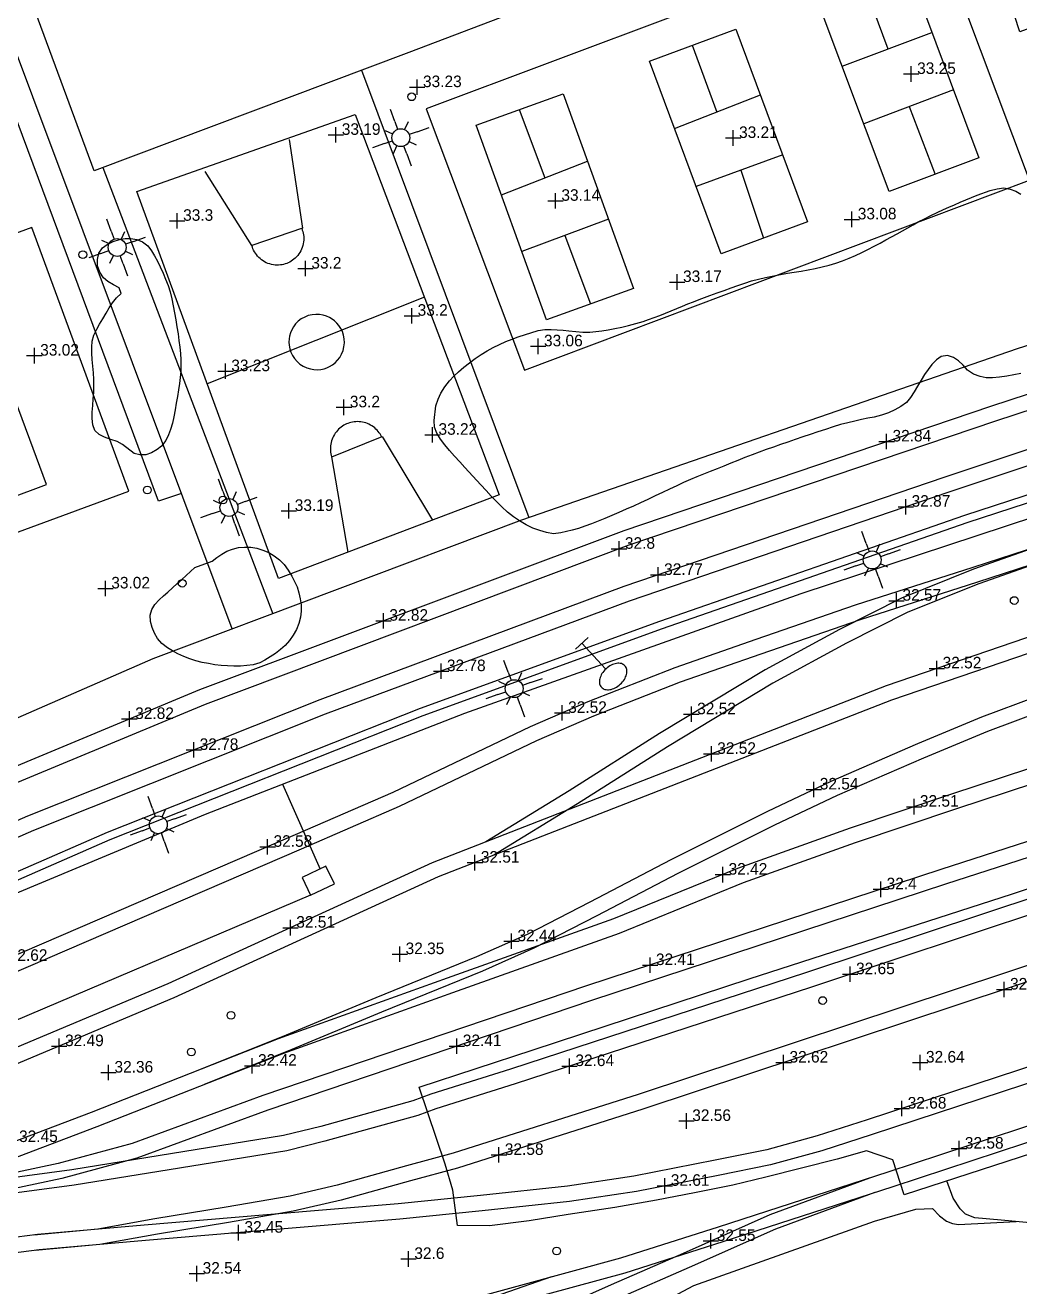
# Model space of a CAD drawing. Extents: x 471511 to 473316, y 4381952 to 4383346.
# Drawn here: x 472977.4 to 473041.9, y 4383160.6 to 4383242.4 of the extents above; entities that cross this region are included whole.
import ezdxf

# ---------------------------------------------------------------- set-up
doc = ezdxf.new("R2010")
doc.units = 0
doc.header["$LTSCALE"] = 4
doc.header["$MEASUREMENT"] = 0
doc.header["$PDMODE"] = 2
doc.header["$PDSIZE"] = 0.5
doc.layers.get('0').update_dxf_attribs({"linetype": 'CONTINUOUS'})
for name, color, linetype in [('222', 7, 'CONTINUOUS'), ('400', 7, 'CONTINUOUS'), ('410', 201, 'CONTINUOUS'), ('411', 12, 'CONTINUOUS'), ('438', 250, 'CONTINUOUS'), ('505', 60, 'CONTINUOUS'), ('7101', 7, 'CONTINUOUS'), ('7400', 2, 'CONTINUOUS'), ('7403', 1, 'CONTINUOUS'), ('7440', 7, 'CONTINUOUS')]:
    doc.layers.add(name, color=color, linetype=linetype)

# ---------------------------------------------------------------- blocks, each defined once
blk = doc.blocks.new('FAROLA')
at = {"color": 7}
for p, q in [((0.43, 1.04), (0.75, 1.8)), ((-0.43, 1.04), (-0.22, 0.54)), ((0.43, 1.04), (0.22, 0.54)), ((-1.04, 0.43), (-1.8, 0.75)), ((-1.04, 0.43), (-0.54, 0.22)), ((1.04, 0.43), (0.54, 0.22)), ((-1.04, -0.43), (-0.54, -0.22)), ((-0.43, -1.04), (-0.22, -0.54)), ((0.43, -1.04), (0.22, -0.54)), ((1.04, -0.43), (0.54, -0.22)), ((1.04, -0.43), (1.8, -0.75)), ((-0.43, -1.04), (-0.75, -1.8))]:
    blk.add_line(p, q, dxfattribs=at)
blk.add_circle((0, 0), 0.58, dxfattribs=at)
blk = doc.blocks.new('MOJON')
blk.add_circle((0, 0), 0.25)
blk = doc.blocks.new('STRAFIC')
at = {"color": 1}
blk.add_lwpolyline([(-0.03, 3.64, 0.07), (-0.44, 3.59, 0.08), (-0.76, 3.44, 0.11), (-0.99, 3.21, 0.14), (-1.06, 2.96, 0.14), (-0.99, 2.71, 0.11), (-0.76, 2.48, 0.08), (-0.44, 2.33, 0.07), (-0.03, 2.28, 0.07), (0.38, 2.33, 0.08), (0.7, 2.48, 0.11), (0.93, 2.71, 0.14), (1, 2.96, 0.14), (0.93, 3.21, 0.11), (0.7, 3.44, 0.08), (0.38, 3.59, 0.07)], format="xyb", close=True, dxfattribs=at)
for points in [[(0, 0), (0, 2.25)], [(-0.56, 0), (0.56, 0)]]:
    blk.add_lwpolyline(points, dxfattribs=at)
blk = doc.blocks.new('COTA')
at = {"color": 7}
blk.add_point((0, 0), dxfattribs=at)

msp = doc.modelspace()

# ---------------------------------------------------------------- linework, layer by layer
at = {"layer": '222'}
for points in [[(472815.189, 4383103.31, 32.518), (472820.44, 4383107.182, 32.453), (472833.226, 4383116.214, 32.563), (472844.002, 4383123.513, 32.672), (472856.458, 4383131.572, 32.61), (472870.294, 4383140.259, 32.641), (472885.583, 4383149.289, 32.727), (472903.059, 4383159.114, 32.704), (472919.701, 4383167.943, 32.75), (472942.902, 4383179.392, 32.837), (472966.181, 4383189.915, 32.782), (472988.746, 4383199.301, 32.829), (473016.248, 4383209.621, 32.797), (473040.034, 4383217.673, 32.86), (473065.823, 4383226.123, 32.891), (473090.283, 4383234.048, 32.97), (473100.153, 4383237.22, 32.97)], [(472815.832, 4383102.542, 32.517), (472821.025, 4383106.371, 32.453), (472833.795, 4383115.391, 32.562), (472844.554, 4383122.68, 32.672), (472856.995, 4383130.729, 32.61), (472870.814, 4383139.405, 32.641), (472886.082, 4383148.422, 32.727), (472903.539, 4383158.237, 32.704), (472920.157, 4383167.053, 32.751), (472943.329, 4383178.488, 32.837), (472966.579, 4383188.997, 32.782), (472989.113, 4383198.371, 32.829), (473016.584, 4383208.679, 32.797), (473040.35, 4383216.724, 32.86), (473066.132, 4383225.172, 32.891), (473090.59, 4383233.096, 32.97), (473102.449, 4383236.907, 32.97)], [(473103.439, 4383234.66, 32.954), (473088.982, 4383229.896, 32.829), (473081.053, 4383227.431, 32.938), (473067.068, 4383222.928, 32.829), (473051.401, 4383217.837, 32.891), (473036.984, 4383213.058, 32.891), (473016.232, 4383205.976, 32.75), (472996.513, 4383198.642, 32.79), (472977.567, 4383191.102, 32.758), (472955.586, 4383181.467, 32.68), (472933.17, 4383170.871, 32.68), (472916.952, 4383162.593, 32.657), (472899.552, 4383153.194, 32.476), (472879.884, 4383142.082, 32.57), (472865.208, 4383133.066, 32.57), (472854.998, 4383126.517, 32.539), (472844.4, 4383119.644, 32.492), (472834.597, 4383112.974, 32.555), (472823.295, 4383104.936, 32.445), (472817.458, 4383100.596, 32.418)], [(473103.752, 4383233.71, 32.954), (473089.287, 4383228.943, 32.829), (473081.355, 4383226.478, 32.938), (473067.375, 4383221.976, 32.829), (473051.713, 4383216.887, 32.891), (473037.303, 4383212.11, 32.891), (473016.568, 4383205.034, 32.751), (472996.872, 4383197.709, 32.79), (472977.952, 4383190.179, 32.758), (472956.001, 4383180.556, 32.68), (472933.611, 4383169.973, 32.68), (472917.417, 4383161.708, 32.656), (472900.036, 4383152.319, 32.476), (472880.392, 4383141.22, 32.57), (472865.74, 4383132.219, 32.57), (472855.54, 4383125.676, 32.539), (472844.954, 4383118.811, 32.492), (472835.168, 4383112.153, 32.555), (472823.883, 4383104.127, 32.445), (472818.101, 4383099.827, 32.418)], [(473102.801, 4383234.45, 32.949), (473098.574, 4383232.855, 32.902), (473094.579, 4383231.356, 32.886), (473090.773, 4383229.755, 32.886), (473085.257, 4383227.308, 32.839), (473079.068, 4383224.563, 32.902), (473072.507, 4383221.449, 32.855), (473066.258, 4383218.539, 32.855), (473060.124, 4383215.65, 32.839), (473055.166, 4383213.259, 32.745), (473051.768, 4383211.84, 32.761), (473047.771, 4383210.233, 32.667), (473038.894, 4383207.103, 32.635), (473034.239, 4383205.228, 32.573), (473030.212, 4383203.205, 32.573), (473025.388, 4383200.595, 32.526), (473018.535, 4383196.456, 32.51), (473012.698, 4383192.74, 32.526), (473007.278, 4383189.435, 32.508)], [(473103.154, 4383233.514, 32.949), (473098.926, 4383231.919, 32.902), (473094.949, 4383230.427, 32.886), (473091.169, 4383228.837, 32.886), (473085.662, 4383226.394, 32.839), (473079.485, 4383223.654, 32.901), (473072.932, 4383220.544, 32.855), (473066.682, 4383217.633, 32.855), (473060.555, 4383214.748, 32.839), (473055.576, 4383212.347, 32.745), (473052.147, 4383210.915, 32.761), (473048.124, 4383209.297, 32.667), (473039.247, 4383206.167, 32.635), (473034.651, 4383204.316, 32.573), (473030.675, 4383202.318, 32.573), (473025.884, 4383199.726, 32.526), (473019.062, 4383195.606, 32.51), (473013.227, 4383191.891, 32.526), (473007.799, 4383188.581, 32.508)], [(473089.131, 4383223.618, 32.891), (473076.748, 4383219.523, 32.858), (473064.029, 4383215.385, 32.749), (473057.951, 4383213.42, 32.733), (473051.016, 4383211.079, 32.608), (473045.769, 4383209.472, 32.608), (473038.86, 4383207.223, 32.561), (473031.229, 4383204.766, 32.608), (473024.792, 4383202.546, 32.436), (473019.536, 4383200.719, 32.561), (473013.891, 4383198.517, 32.498), (473010.165, 4383196.888, 32.545), (473001.252, 4383192.642, 32.577), (472994.924, 4383189.883, 32.577), (472970.787, 4383179.493, 32.631), (472949.016, 4383170.245, 32.545), (472942.682, 4383167.548, 32.483), (472938.539, 4383166.077, 32.483), (472934.897, 4383164.734, 32.467), (472931.548, 4383163.283, 32.467), (472928.834, 4383162.062, 32.467), (472925.893, 4383160.666, 32.467), (472923.478, 4383159.331, 32.483)], [(473089.415, 4383222.659, 32.891), (473077.059, 4383218.572, 32.858), (473064.337, 4383214.434, 32.749), (473058.265, 4383212.47, 32.733), (473051.323, 4383210.127, 32.608), (473046.07, 4383208.518, 32.608), (473039.168, 4383206.271, 32.561), (473031.545, 4383203.817, 32.608), (473025.12, 4383201.601, 32.436), (473019.882, 4383199.78, 32.561), (473014.273, 4383197.593, 32.499), (473010.58, 4383195.978, 32.545), (473001.667, 4383191.733, 32.577), (472995.321, 4383188.965, 32.577), (472971.18, 4383178.573, 32.631), (472949.408, 4383169.325, 32.545), (472943.045, 4383166.615, 32.483), (472938.879, 4383165.137, 32.483), (472935.269, 4383163.805, 32.467), (472931.952, 4383162.368, 32.467), (472929.254, 4383161.155, 32.467), (472926.35, 4383159.776, 32.467)], [(473089.069, 4383218.868, 32.545), (473070.858, 4383212.513, 32.576), (473063.567, 4383209.916, 32.506), (473033.232, 4383199.557, 32.521), (473003.809, 4383188.082, 32.506), (472986.661, 4383180.235, 32.506), (472964.124, 4383170.776, 32.443), (472953.287, 4383166.714, 32.537), (472949.9, 4383165.448, 32.521), (472945.913, 4383164.235, 32.521), (472942.865, 4383163.244, 32.521), (472940.974, 4383162.577, 32.506), (472938.614, 4383161.86, 32.53)], [(473089.361, 4383217.911, 32.545), (473071.191, 4383211.57, 32.576), (473063.896, 4383208.972, 32.506), (473033.575, 4383198.617, 32.521), (473004.199, 4383187.161, 32.506), (472987.063, 4383179.319, 32.506), (472964.493, 4383169.847, 32.443), (472953.638, 4383165.777, 32.537), (472950.221, 4383164.5, 32.521), (472946.213, 4383163.281, 32.521), (472943.186, 4383162.297, 32.521), (472941.286, 4383161.627, 32.506), (472938.905, 4383160.903, 32.53)], [(473090.558, 4383214.499, 32.478), (473080.365, 4383211.182, 32.525), (473063.235, 4383205.603, 32.502), (473047.341, 4383200.31, 32.502), (473042.897, 4383198.817, 32.549), (473039.429, 4383197.528, 32.549), (473035.264, 4383195.783, 32.549), (473029.643, 4383193.349, 32.549), (473025.554, 4383191.411, 32.517), (473019.287, 4383188.272, 32.361), (473014.032, 4383185.532, 32.47), (473009.956, 4383183.442, 32.439), (473006.671, 4383181.987, 32.439), (473000.144, 4383179.32, 32.455), (472994.072, 4383176.81, 32.455), (472988.653, 4383174.634, 32.42)], [(473090.852, 4383213.543, 32.478), (473080.674, 4383210.231, 32.525), (473063.548, 4383204.653, 32.502), (473047.658, 4383199.362, 32.502), (473043.231, 4383197.874, 32.549), (473039.797, 4383196.597, 32.549), (473035.656, 4383194.863, 32.549), (473030.056, 4383192.438, 32.549), (473025.992, 4383190.512, 32.517), (473019.742, 4383187.382, 32.361), (473014.491, 4383184.644, 32.47), (473010.387, 4383182.54, 32.439), (473007.063, 4383181.067, 32.439), (473000.524, 4383178.395, 32.455), (472994.449, 4383175.883, 32.455), (472989.025, 4383173.706, 32.42)], [(473091.983, 4383210.35, 32.64), (473075.975, 4383205.154, 32.521), (473055.743, 4383198.528, 32.435), (473037.473, 4383192.533, 32.514), (473030.896, 4383190.319, 32.514), (473023.611, 4383187.707, 32.42), (473015.572, 4383184.443, 32.42), (473004.784, 4383180.599, 32.42), (472993.822, 4383176.667, 32.42), (472981.696, 4383171.899, 32.42), (472974.667, 4383169.234, 32.467), (472971.36, 4383168.174, 32.474), (472967.219, 4383167.264, 32.474), (472961.608, 4383166.265, 32.474), (472953.505, 4383164.874, 32.588)], [(473092.238, 4383209.381, 32.639), (473076.285, 4383204.203, 32.521), (473056.054, 4383197.578, 32.435), (473037.788, 4383191.584, 32.514), (473031.224, 4383189.375, 32.513), (473023.968, 4383186.773, 32.42), (473015.928, 4383183.509, 32.42), (473005.12, 4383179.657, 32.42), (472994.174, 4383175.73, 32.42), (472982.057, 4383170.966, 32.42), (472974.997, 4383168.29, 32.467), (472971.621, 4383167.208, 32.474), (472967.414, 4383166.283, 32.474), (472961.78, 4383165.28, 32.474), (472953.674, 4383163.888, 32.588)], [(473093.496, 4383206.134, 32.573), (473077.172, 4383200.829, 32.565), (473059.196, 4383194.873, 32.479), (473036.78, 4383187.641, 32.401), (473013.809, 4383180.098, 32.417), (472992.818, 4383172.99, 32.401), (472984.363, 4383169.893, 32.479), (472979.56, 4383168.593, 32.526), (472972.65, 4383167.132, 32.537)], [(473093.755, 4383205.167, 32.573), (473077.484, 4383199.879, 32.565), (473059.507, 4383193.922, 32.479), (473037.09, 4383186.69, 32.401), (473014.125, 4383179.149, 32.417), (472993.151, 4383172.047, 32.401), (472984.666, 4383168.939, 32.479), (472979.794, 4383167.62, 32.526), (472972.857, 4383166.154, 32.537)], [(473094.436, 4383202.703, 32.653), (473085.035, 4383199.572, 32.733), (473071.987, 4383195.368, 32.702), (473058.632, 4383190.984, 32.749), (473043.326, 4383186.03, 32.678), (473028.076, 4383180.975, 32.647), (473008.889, 4383174.712, 32.639), (473003.715, 4383173.079, 32.608), (473002.563, 4383172.662, 32.514), (472996.586, 4383171, 32.467), (472994.174, 4383170.404, 32.467), (472980.448, 4383168.183, 32.467), (472971.732, 4383167.008, 32.545), (472958.475, 4383165.574, 32.655), (472949.19, 4383164.265, 32.53), (472944.693, 4383163.501, 32.53), (472941.045, 4383162.596, 32.53), (472936.347, 4383161.173, 32.53), (472928.738, 4383158.821, 32.514), (472922.252, 4383156.653, 32.526)], [(473094.695, 4383201.735, 32.653), (473085.346, 4383198.621, 32.733), (473072.296, 4383194.417, 32.702), (473058.942, 4383190.033, 32.749), (473043.637, 4383185.08, 32.678), (473028.388, 4383180.025, 32.647), (473009.195, 4383173.76, 32.639), (473004.036, 4383172.132, 32.608), (473002.868, 4383171.709, 32.514), (472996.84, 4383170.033, 32.467), (472994.374, 4383169.423, 32.467), (472980.594, 4383167.193, 32.467), (472971.853, 4383166.016, 32.545), (472958.599, 4383164.582, 32.655), (472949.344, 4383163.277, 32.53), (472944.898, 4383162.522, 32.53), (472941.311, 4383161.632, 32.53), (472936.64, 4383160.217, 32.53), (472929.044, 4383157.869, 32.514), (472922.569, 4383155.705, 32.526)], [(473095.534, 4383199.023, 32.648), (473081.3, 4383194.317, 32.743), (473061.802, 4383187.873, 32.664), (473041.031, 4383180.968, 32.649), (473017.15, 4383173.061, 32.594), (473005.161, 4383169.253, 32.57), (473002.144, 4383168.439, 32.508), (472997.656, 4383167.192, 32.397), (472994.602, 4383166.478, 32.29), (472990.446, 4383165.766, 32.508), (472985.837, 4383165.009, 32.406), (472982.136, 4383164.334, 32.437), (472977.987, 4383163.957, 32.436)], [(473095.848, 4383198.074, 32.648), (473081.613, 4383193.368, 32.743), (473062.116, 4383186.924, 32.664), (473041.346, 4383180.019, 32.649), (473017.459, 4383172.11, 32.594), (473005.443, 4383168.293, 32.57), (473002.409, 4383167.474, 32.508), (472997.904, 4383166.222, 32.398), (472994.8, 4383165.497, 32.289), (472990.612, 4383164.78, 32.508), (472986.008, 4383164.023, 32.406), (472982.271, 4383163.342, 32.437), (472978.077, 4383162.961, 32.436)], [(473098.467, 4383193.198, 32.704), (473089.513, 4383190.188, 32.672), (473075.919, 4383185.765, 32.672), (473057.229, 4383179.697, 32.704), (473032.016, 4383171.418, 32.672), (473028.774, 4383170.379, 32.641), (473025.501, 4383169.472, 32.672), (473022.158, 4383168.806, 32.61), (473016.887, 4383167.77, 32.61), (473012.573, 4383167.124, 32.61), (473006.948, 4383166.514, 32.547), (473001.608, 4383165.989, 32.453), (472993.095, 4383165.267, 32.453), (472985.125, 4383164.598, 32.437), (472978.211, 4383163.986, 32.437), (472969.487, 4383162.859, 32.375), (472956.177, 4383161.068, 32.453), (472950.374, 4383160.739, 32.5), (472946.876, 4383160.314, 32.535), (472944.287, 4383160.3, 32.539), (472940.952, 4383159.955, 32.539)], [(473098.799, 4383192.255, 32.704), (473089.827, 4383189.238, 32.672), (473076.228, 4383184.814, 32.672), (473057.54, 4383178.747, 32.703), (473032.324, 4383170.466, 32.672), (473029.06, 4383169.421, 32.641), (473025.732, 4383168.499, 32.672), (473022.352, 4383167.825, 32.61), (473017.058, 4383166.784, 32.61), (473012.701, 4383166.132, 32.61), (473007.051, 4383165.519, 32.547), (473001.7, 4383164.993, 32.453), (472993.179, 4383164.271, 32.453), (472985.211, 4383163.602, 32.437), (472978.319, 4383162.992, 32.437), (472969.618, 4383161.867, 32.375), (472956.273, 4383160.072, 32.453), (472950.463, 4383159.742, 32.5), (472946.94, 4383159.315, 32.535), (472944.341, 4383159.3, 32.539), (472941.055, 4383158.96, 32.539)], [(472910.428, 4383152.108, 32.602), (472916.163, 4383154.575, 32.555), (472921.059, 4383156.307, 32.523), (472927.425, 4383158.153, 32.539), (472934.718, 4383159.309, 32.539), (472944.287, 4383160.3, 32.539), (472953.524, 4383160.351, 32.523), (472963.057, 4383159.837, 32.414), (472972.636, 4383159.398, 32.476), (472987.953, 4383158.32, 32.578), (472991.868, 4383158.125, 32.578), (472995.261, 4383158.177, 32.578), (472998.164, 4383158.269, 32.578), (473002.357, 4383158.752, 32.563), (473016.034, 4383162.469, 32.437), (473022.358, 4383164.48, 32.547), (473033.373, 4383168.046, 32.563), (473045.319, 4383171.98, 32.61), (473059.792, 4383176.776, 32.516), (473073.868, 4383181.287, 32.578), (473085.767, 4383185.313, 32.516), (473099.704, 4383189.737, 32.547)], [(472910.849, 4383151.201, 32.601), (472916.528, 4383153.643, 32.555), (472921.365, 4383155.355, 32.523), (472927.643, 4383157.175, 32.539), (472934.848, 4383158.317, 32.539), (472944.341, 4383159.3, 32.539), (472953.5, 4383159.351, 32.523), (472963.008, 4383158.838, 32.414), (472972.578, 4383158.4, 32.477), (472987.893, 4383157.321, 32.578), (472991.851, 4383157.125, 32.578), (472995.285, 4383157.177, 32.578), (472998.237, 4383157.271, 32.578), (473002.546, 4383157.768, 32.563), (473016.317, 4383161.51, 32.437), (473022.664, 4383163.528, 32.547), (473033.683, 4383167.096, 32.563), (473045.632, 4383171.03, 32.61), (473060.102, 4383175.825, 32.516), (473074.181, 4383180.337, 32.578), (473086.079, 4383184.363, 32.516), (473100.026, 4383188.79, 32.547)], [(473032.155, 4383167.652, 32.561), (473025.693, 4383165.275, 32.517), (473020.072, 4383162.771, 32.561), (473015.412, 4383160.729, 32.409), (473007.57, 4383157.23, 32.416), (473002.111, 4383154.887, 32.416), (472997.354, 4383152.776, 32.459), (472991.235, 4383150.009, 32.401), (472986.352, 4383147.755, 32.401), (472981, 4383145.227, 32.488), (472978.724, 4383143.997, 32.445), (472976.455, 4383142.653, 32.445), (472973.775, 4383141.023, 32.445), (472970.466, 4383138.847, 32.343), (472967.274, 4383136.612, 32.416), (472963.755, 4383134.085, 32.416), (472960.041, 4383131.386, 32.416), (472951.797, 4383125.37, 32.343), (472941.438, 4383117.786, 32.358), (472938.052, 4383115.377, 32.459), (472923.394, 4383104.864, 32.401)], [(473032.5, 4383166.713, 32.561), (473026.069, 4383164.348, 32.518), (473020.476, 4383161.856, 32.561), (473015.817, 4383159.815, 32.409), (473007.971, 4383156.314, 32.416), (473002.511, 4383153.97, 32.416), (472997.763, 4383151.863, 32.459), (472991.651, 4383149.1, 32.401), (472986.776, 4383146.848, 32.401), (472981.451, 4383144.335, 32.488), (472979.216, 4383143.127, 32.445), (472976.97, 4383141.795, 32.445), (472974.31, 4383140.178, 32.444), (472971.028, 4383138.019, 32.344), (472967.852, 4383135.796, 32.416), (472964.34, 4383133.274, 32.416), (472960.63, 4383130.578, 32.416), (472952.387, 4383124.563, 32.343), (472942.023, 4383116.976, 32.358), (472938.633, 4383114.564, 32.459), (472924.002, 4383104.069, 32.401)], [(473011.55, 4383161.251, 32.478), (472998.671, 4383156.763, 32.384), (472987.604, 4383153.254, 32.564), (472980.145, 4383150.651, 32.455), (472977.453, 4383149.746, 32.455), (472975.558, 4383149.076, 32.455), (472973.585, 4383148.258, 32.439), (472970.599, 4383146.896, 32.424), (472966.519, 4383144.811, 32.424), (472963.35, 4383143.031, 32.439), (472959.309, 4383140.376, 32.424), (472955.268, 4383137.366, 32.502), (472952.278, 4383134.79, 32.424), (472949.028, 4383131.73, 32.424), (472945.052, 4383127.748, 32.424), (472942.275, 4383124.945, 32.455), (472939.284, 4383122.114, 32.518), (472937.648, 4383120.532, 32.502), (472935.962, 4383119.072, 32.486), (472934.07, 4383117.482, 32.486), (472931.191, 4383115.259, 32.486), (472925.485, 4383110.818, 32.486), (472921.499, 4383107.858, 32.471), (472918.024, 4383105.261, 32.335)]]:
    msp.add_polyline3d(points, dxfattribs=at)
at = {"layer": '400'}
msp.add_polyline3d([(473064.613, 4383277.832, 36.416), (473065.775, 4383274.679, 37.233), (473066.255, 4383274.839, 36.856), (473073.275, 4383255.76, 36.921), (473067.09, 4383253.498, 39.082), (473067.77, 4383251.526, 38.618), (473041.909, 4383241.924, 36.798), (473037.931, 4383254.133, 37.001), (473002.296, 4383240.597, 43.62), (472981.897, 4383232.925, 43.57), (472976.661, 4383247.103, 43.688)], dxfattribs=at)
msp.add_polyline3d([(472996.923, 4383187.859, 34.456), (472995.373, 4383187.125, 34.441), (472995.914, 4383185.98, 34.425), (472997.465, 4383186.714, 34.425)], close=True, dxfattribs=at)
at = {"layer": '410'}
for points in [[(472990.838, 4383203.232, 33.53), (472974.708, 4383246.283, 35.19)], [(473118.346, 4383245.843, 33.981), (473098.715, 4383239.476, 34.126), (473088.328, 4383236.217, 34.253), (473068.52, 4383229.857, 34.775), (473041.725, 4383221.392, 35.326), (473009.59, 4383210.28, 35.5), (472985.69, 4383201.297, 35.856), (472951.9, 4383186.54, 35.392), (472907.039, 4383164.203, 34.71), (472905.953, 4383163.689, 34.667)], [(473050.525, 4383213.037, 33.501), (473027.702, 4383205.507, 33.994), (473005.901, 4383197.763, 33.9), (472989.1, 4383191.212, 33.9), (472972.553, 4383184.312, 34.19), (472954.327, 4383176.297, 34.08), (472935.453, 4383167.131, 34.096), (472920.236, 4383159.543, 34.026), (472909.983, 4383154.18, 34.01), (472903.357, 4383150.415, 34.033), (472900.464, 4383148.677, 33.845)]]:
    msp.add_polyline3d(points, dxfattribs=at)
at = {"layer": '411'}
for points in [[(472987.546, 4383212.018, 33.259), (472986.071, 4383211.516, 33.216), (472974.665, 4383242.119, 33.23)], [(472999.217, 4383239.439, 33.223), (473010.073, 4383210.447, 33.174)], [(472982.453, 4383233.134, 33.263), (472993.47, 4383204.221, 33.174)], [(473054.633, 4383215.905, 32.6), (473038.313, 4383210.581, 32.542), (473018.54, 4383203.722, 32.542), (473003.029, 4383198.077, 32.47), (472982.727, 4383190.035, 32.47), (472965.801, 4383182.646, 32.405), (472950.658, 4383175.797, 32.405), (472932.876, 4383167.191, 32.397), (472918.708, 4383159.932, 32.303), (472897.782, 4383148.624, 32.303), (472893.21, 4383146.115, 32.419)], [(473054.789, 4383215.429, 32.6), (473038.473, 4383210.107, 32.542), (473018.707, 4383203.251, 32.542), (473003.207, 4383197.609, 32.47), (472982.919, 4383189.573, 32.47), (472966.004, 4383182.189, 32.405), (472950.87, 4383175.345, 32.405), (472933.098, 4383166.743, 32.397), (472918.941, 4383159.49, 32.303), (472898.021, 4383148.184, 32.303), (472893.451, 4383145.676, 32.419)], [(472994.111, 4383193.166, 32.586), (472996.54, 4383187.677, 32.574)], [(473046.06, 4383170.353, 32.608), (473034.4, 4383166.573, 32.608), (473033.663, 4383168.839, 32.593), (473031.96, 4383169.421, 32.608), (473030.07, 4383168.877, 32.608), (473027.748, 4383168.297, 32.608), (473025.446, 4383167.718, 32.608), (473023.301, 4383167.189, 32.608), (473020.808, 4383166.693, 32.53), (473018.343, 4383166.213, 32.546), (473015.654, 4383165.751, 32.546), (473012.626, 4383165.29, 32.561), (473010.093, 4383164.878, 32.546), (473007.531, 4383164.563, 32.53), (473005.446, 4383164.585, 32.53), (473005.138, 4383166.858, 32.546), (473004.638, 4383168.56, 32.53), (473002.966, 4383173.533, 32.561), (473010.355, 4383175.953, 32.53), (473024.356, 4383180.56, 32.624), (473041.436, 4383186.068, 32.632), (473059.203, 4383191.985, 32.616)], [(472995.914, 4383185.98, 32.574), (472973.745, 4383176.564, 32.608), (472962.148, 4383171.6, 32.593)], [(473073.2, 4383147.013, 31.825), (473074.217, 4383147.797, 31.841), (473072.88, 4383149.148, 31.888), (473070.675, 4383151.336, 32.013), (473067.772, 4383154.126, 32.06), (473065.769, 4383155.73, 32.06), (473063.661, 4383157.188, 32.013), (473060.485, 4383159.116, 32.013), (473056.354, 4383161.148, 32.107), (473052.3, 4383162.734, 32.092), (473048.051, 4383163.874, 32.193), (473044.441, 4383164.578, 32.225), (473040.692, 4383164.926, 32.272), (473038.976, 4383165.081, 32.366), (473038.373, 4383165.304, 32.428), (473038.03, 4383165.657, 32.428), (473037.591, 4383166.341, 32.428), (473037.165, 4383167.469, 32.507)], [(473013.657, 4383156.898, 32.446), (473020.771, 4383160.678, 32.214), (473032.472, 4383164.855, 32.214), (473035.162, 4383165.631, 32.214), (473036.237, 4383165.681, 32.214), (473036.693, 4383165.211, 32.214), (473037.16, 4383164.853, 32.214), (473037.547, 4383164.7, 32.214), (473037.93, 4383164.634, 32.214), (473041.675, 4383164.835, 32.214)]]:
    msp.add_polyline3d(points, dxfattribs=at)
msp.add_polyline3d([(472977.852, 4383229.244, 33.207), (472944.125, 4383216.82, 33.185), (472950.413, 4383199.75, 33.069), (472984.14, 4383212.174, 33.091)], close=True, dxfattribs=at)
at = {"layer": '438'}
for points in [[(473036.175, 4383249.239, 33.336), (473003.426, 4383236.934, 33.176), (473009.787, 4383220.007, 33.118), (473042.536, 4383232.311, 33.278)], [(473034.594, 4383246.208, 33.191), (473039.253, 4383233.76, 33.133), (473033.432, 4383231.581, 33.205), (473028.774, 4383244.029, 33.263)], [(473023.502, 4383242.114, 33.205), (473028.148, 4383229.629, 33.219), (473022.54, 4383227.542, 33.234), (473017.895, 4383240.028, 33.22)], [(473012.293, 4383237.917, 33.22), (473016.857, 4383225.303, 33.249), (473011.228, 4383223.266, 33.104), (473006.664, 4383235.88, 33.074)], [(472998.821, 4383236.569, 33.258), (473008.146, 4383211.92, 33.175), (472993.849, 4383206.511, 33.193), (472984.655, 4383231.581, 33.276)], [(472973.889, 4383225.782, 33.066), (472949.527, 4383216.683, 33.174), (472954.449, 4383203.505, 33.11), (472978.811, 4383212.604, 33.002)], [(472996.98, 4383220.161, 33.215), (472997.158, 4383220.243, 33.216), (472997.336, 4383220.351, 33.217), (472997.508, 4383220.485, 33.218), (472997.669, 4383220.647, 33.219), (472997.813, 4383220.836, 33.221), (472997.935, 4383221.049, 33.222), (472998.028, 4383221.281, 33.224), (472998.088, 4383221.526, 33.226), (472998.113, 4383221.778, 33.227), (472998.103, 4383222.029, 33.229), (472998.058, 4383222.272, 33.23), (472997.984, 4383222.501, 33.231), (472997.883, 4383222.71, 33.232), (472997.763, 4383222.896, 33.233), (472997.628, 4383223.058, 33.233), (472997.483, 4383223.196, 33.234), (472997.329, 4383223.314, 33.234), (472997.154, 4383223.419, 33.234), (472996.959, 4383223.507, 33.234), (472996.743, 4383223.574, 33.234), (472996.512, 4383223.615, 33.234), (472996.27, 4383223.624, 33.233), (472996.022, 4383223.6, 33.232), (472995.777, 4383223.541, 33.231), (472995.541, 4383223.448, 33.23), (472995.322, 4383223.323, 33.229), (472995.126, 4383223.171, 33.228), (472994.956, 4383222.998, 33.226), (472994.815, 4383222.81, 33.225), (472994.704, 4383222.614, 33.223), (472994.622, 4383222.415, 33.222), (472994.566, 4383222.219, 33.22), (472994.535, 4383222.028, 33.219), (472994.524, 4383221.829, 33.218), (472994.536, 4383221.618, 33.217), (472994.576, 4383221.399, 33.216), (472994.646, 4383221.178, 33.214), (472994.748, 4383220.961, 33.213), (472994.882, 4383220.754, 33.213), (472995.047, 4383220.564, 33.212), (472995.237, 4383220.397, 33.211), (472995.45, 4383220.259, 33.211), (472995.676, 4383220.154, 33.211), (472995.91, 4383220.082, 33.211), (472996.145, 4383220.043, 33.212), (472996.373, 4383220.036, 33.212), (472996.591, 4383220.056, 33.213), (472996.794, 4383220.099, 33.214)]]:
    msp.add_polyline3d(points, close=True, dxfattribs=at)
for points in [[(473031.743, 4383245.141, 33.226), (473033.356, 4383240.829, 33.206)], [(473030.388, 4383239.716, 33.243), (473036.207, 4383241.899, 33.17)], [(473020.66, 4383241.057, 33.212), (473022.27, 4383236.736, 33.217)], [(473019.52, 4383235.66, 33.225), (473025.093, 4383237.839, 33.21)], [(473037.6, 4383238.176, 33.153), (473031.791, 4383235.965, 33.225)], [(473034.735, 4383237.085, 33.189), (473036.409, 4383232.695, 33.168)], [(473009.451, 4383236.888, 33.146), (473011.103, 4383232.462, 33.158)], [(472994.539, 4383234.948, 33.263), (472995.403, 4383229.201, 33.263), (472992.122, 4383228.075, 33.263), (472989.082, 4383232.884, 33.27)], [(473026.536, 4383233.961, 33.214), (473020.917, 4383231.905, 33.229)], [(473008.298, 4383231.364, 33.085), (473013.874, 4383233.548, 33.23)], [(473023.817, 4383232.966, 33.221), (473025.292, 4383228.566, 33.227)], [(473015.237, 4383229.782, 33.238), (473009.625, 4383227.698, 33.093)], [(472995.35, 4383229.183, 33.263), (472995.387, 4383229.087, 33.263), (472995.419, 4383228.986, 33.263), (472995.444, 4383228.881, 33.263), (472995.464, 4383228.772, 33.263), (472995.477, 4383228.66, 33.263), (472995.482, 4383228.546, 33.263), (472995.48, 4383228.43, 33.263), (472995.469, 4383228.312, 33.263), (472995.451, 4383228.195, 33.263), (472995.423, 4383228.078, 33.263), (472995.388, 4383227.963, 33.263), (472995.344, 4383227.85, 33.263), (472995.293, 4383227.741, 33.263), (472995.234, 4383227.635, 33.263), (472995.168, 4383227.535, 33.263), (472995.095, 4383227.44, 33.263), (472995.017, 4383227.351, 33.263), (472994.934, 4383227.269, 33.263), (472994.847, 4383227.193, 33.263), (472994.756, 4383227.125, 33.263), (472994.663, 4383227.064, 33.263), (472994.568, 4383227.01, 33.263), (472994.472, 4383226.963, 33.263), (472994.375, 4383226.923, 33.263), (472994.278, 4383226.89, 33.263), (472994.178, 4383226.862, 33.263), (472994.073, 4383226.84, 33.263), (472993.965, 4383226.824, 33.263), (472993.854, 4383226.815, 33.263), (472993.74, 4383226.813, 33.263), (472993.625, 4383226.819, 33.263), (472993.509, 4383226.834, 33.263), (472993.393, 4383226.856, 33.263), (472993.277, 4383226.886, 33.263), (472993.163, 4383226.925, 33.263), (472993.052, 4383226.972, 33.263), (472992.944, 4383227.027, 33.263), (472992.841, 4383227.089, 33.263), (472992.742, 4383227.158, 33.263), (472992.649, 4383227.234, 33.263), (472992.562, 4383227.315, 33.263), (472992.482, 4383227.401, 33.263), (472992.409, 4383227.491, 33.263), (472992.343, 4383227.585, 33.263), (472992.284, 4383227.681, 33.263), (472992.233, 4383227.779, 33.263), (472992.189, 4383227.878, 33.263), (472992.152, 4383227.977, 33.263), (472992.122, 4383228.075, 33.263)], [(473012.408, 4383228.732, 33.165), (473014.073, 4383224.295, 33.177)], [(473003.299, 4383224.733, 33.218), (472989.226, 4383219.118, 33.235)], [(473000.526, 4383215.697, 33.22), (473000.48, 4383215.784, 33.221), (473000.428, 4383215.869, 33.221), (473000.37, 4383215.953, 33.222), (473000.306, 4383216.035, 33.223), (473000.236, 4383216.115, 33.223), (473000.161, 4383216.191, 33.224), (473000.08, 4383216.263, 33.225), (472999.994, 4383216.33, 33.225), (472999.903, 4383216.393, 33.226), (472999.807, 4383216.45, 33.227), (472999.708, 4383216.501, 33.228), (472999.605, 4383216.546, 33.228), (472999.5, 4383216.584, 33.229), (472999.393, 4383216.615, 33.23), (472999.284, 4383216.639, 33.231), (472999.174, 4383216.657, 33.231), (472999.065, 4383216.667, 33.232), (472998.956, 4383216.67, 33.233), (472998.848, 4383216.667, 33.233), (472998.742, 4383216.657, 33.234), (472998.639, 4383216.641, 33.235), (472998.538, 4383216.619, 33.235), (472998.441, 4383216.592, 33.236), (472998.347, 4383216.56, 33.236), (472998.256, 4383216.523, 33.237), (472998.167, 4383216.481, 33.237), (472998.078, 4383216.433, 33.237), (472997.99, 4383216.378, 33.238), (472997.905, 4383216.318, 33.238), (472997.822, 4383216.251, 33.239), (472997.742, 4383216.179, 33.239), (472997.666, 4383216.101, 33.239), (472997.594, 4383216.017, 33.239), (472997.528, 4383215.929, 33.239), (472997.466, 4383215.836, 33.239), (472997.411, 4383215.739, 33.24), (472997.362, 4383215.638, 33.24), (472997.319, 4383215.534, 33.239), (472997.283, 4383215.429, 33.239), (472997.254, 4383215.321, 33.239), (472997.232, 4383215.213, 33.239), (472997.217, 4383215.105, 33.239), (472997.209, 4383214.996, 33.239), (472997.208, 4383214.889, 33.238), (472997.213, 4383214.784, 33.238), (472997.224, 4383214.681, 33.238), (472997.241, 4383214.58, 33.237), (472997.263, 4383214.482, 33.237), (472997.291, 4383214.388, 33.236)], [(472998.357, 4383208.217, 33.188), (472997.291, 4383214.388, 33.236), (473000.555, 4383215.709, 33.22), (473003.832, 4383210.288, 33.181)]]:
    msp.add_polyline3d(points, dxfattribs=at)
at = {"layer": '505'}
msp.add_polyline3d([(473041.965, 4383219.784, 35.409), (473041.525, 4383219.7, 35.409), (473041.064, 4383219.613, 35.409), (473040.596, 4383219.543, 35.409), (473040.142, 4383219.509, 35.409), (473039.718, 4383219.518, 35.409), (473039.325, 4383219.587, 35.409), (473038.894, 4383219.754, 35.409), (473038.519, 4383220.012, 35.409), (473038.226, 4383220.33, 35.409), (473037.919, 4383220.612, 35.409), (473037.598, 4383220.833, 35.409), (473037.207, 4383220.951, 35.409), (473036.809, 4383220.882, 35.409), (473036.492, 4383220.673, 35.409), (473036.188, 4383220.365, 35.409), (473035.955, 4383220.056, 35.409), (473035.728, 4383219.715, 35.424), (473035.501, 4383219.349, 35.424), (473035.277, 4383218.971, 35.424), (473035.05, 4383218.597, 35.424), (473034.815, 4383218.231, 35.424), (473034.546, 4383217.909, 35.416), (473034.195, 4383217.661, 35.409), (473033.809, 4383217.438, 35.409), (473033.395, 4383217.245, 35.409), (473032.946, 4383217.082, 35.409), (473032.463, 4383216.969, 35.409), (473032.054, 4383216.89, 35.409), (473031.64, 4383216.807, 35.409), (473031.204, 4383216.711, 35.409), (473030.755, 4383216.603, 35.409), (473030.284, 4383216.475, 35.409), (473029.801, 4383216.328, 35.409), (473029.311, 4383216.171, 35.409), (473028.817, 4383216.01, 35.409), (473028.322, 4383215.84, 35.424), (473027.832, 4383215.675, 35.424), (473027.346, 4383215.509, 35.424), (473026.868, 4383215.343, 35.424), (473026.394, 4383215.185, 35.424), (473025.928, 4383215.019, 35.424), (473025.469, 4383214.862, 35.424), (473025.01, 4383214.698, 35.409), (473024.545, 4383214.521, 35.409), (473024.085, 4383214.34, 35.409), (473023.62, 4383214.155, 35.409), (473023.164, 4383213.97, 35.409), (473022.716, 4383213.793, 35.409), (473022.276, 4383213.615, 35.409), (473021.837, 4383213.437, 35.409), (473021.401, 4383213.264, 35.409), (473020.974, 4383213.09, 35.409), (473020.55, 4383212.911, 35.409), (473020.11, 4383212.717, 35.409), (473019.657, 4383212.511, 35.409), (473019.197, 4383212.296, 35.409), (473018.733, 4383212.076, 35.409), (473018.261, 4383211.853, 35.409), (473017.793, 4383211.634, 35.409), (473017.319, 4383211.413, 35.424), (473016.849, 4383211.195, 35.424), (473016.381, 4383210.988, 35.424), (473015.914, 4383210.789, 35.424), (473015.457, 4383210.592, 35.424), (473015, 4383210.402, 35.424), (473014.559, 4383210.223, 35.424), (473014.125, 4383210.051, 35.424), (473013.701, 4383209.895, 35.424), (473013.285, 4383209.755, 35.424), (473012.892, 4383209.641, 35.424), (473012.509, 4383209.542, 35.424), (473012.141, 4383209.466, 35.424), (473011.662, 4383209.394, 35.424), (473011.217, 4383209.477, 35.424), (473010.778, 4383209.606, 35.424), (473010.332, 4383209.775, 35.424), (473009.9, 4383209.989, 35.424), (473009.478, 4383210.234, 35.424), (473009.069, 4383210.508, 35.409), (473008.681, 4383210.81, 35.409), (473008.316, 4383211.139, 35.409), (473007.967, 4383211.484, 35.409), (473007.635, 4383211.836, 35.409), (473007.299, 4383212.201, 35.409), (473006.963, 4383212.574, 35.409), (473006.705, 4383212.854, 35.409), (473006.452, 4383213.137, 35.409), (473006.192, 4383213.419, 35.409), (473005.933, 4383213.701, 35.409), (473005.593, 4383214.07, 35.409), (473005.257, 4383214.435, 35.409), (473004.929, 4383214.799, 35.409), (473004.626, 4383215.163, 35.409), (473004.352, 4383215.529, 35.409), (473004.115, 4383215.914, 35.409), (473003.956, 4383216.312, 35.409), (473003.928, 4383216.738, 35.409), (473004.045, 4383217.7, 35.409), (473004.185, 4383218.118, 35.409), (473004.369, 4383218.523, 35.409), (473004.618, 4383218.925, 35.409), (473004.932, 4383219.315, 35.409), (473005.209, 4383219.61, 35.409), (473005.519, 4383219.903, 35.409), (473005.862, 4383220.199, 35.409), (473006.224, 4383220.482, 35.409), (473006.588, 4383220.751, 35.409), (473006.977, 4383221.018, 35.409), (473007.37, 4383221.255, 35.409), (473007.766, 4383221.471, 35.409), (473008.168, 4383221.669, 35.409), (473008.574, 4383221.854, 35.409), (473008.982, 4383222.019, 35.409), (473009.386, 4383222.171, 35.409), (473010.672, 4383222.587, 35.409), (473011.111, 4383222.643, 35.409), (473011.521, 4383222.648, 35.409), (473011.914, 4383222.63, 35.409), (473012.294, 4383222.596, 35.409), (473012.668, 4383222.552, 35.409), (473013.125, 4383222.503, 35.409), (473013.572, 4383222.476, 35.409), (473014.034, 4383222.477, 35.409), (473014.414, 4383222.507, 35.409), (473014.808, 4383222.564, 35.409), (473015.215, 4383222.625, 35.409), (473015.646, 4383222.701, 35.409), (473016.091, 4383222.796, 35.409), (473016.544, 4383222.908, 35.409), (473017.006, 4383223.028, 35.409), (473017.477, 4383223.164, 35.409), (473017.836, 4383223.283, 35.409), (473018.201, 4383223.415, 35.409), (473018.568, 4383223.557, 35.409), (473018.939, 4383223.703, 35.409), (473019.306, 4383223.853, 35.409), (473019.669, 4383223.999, 35.409), (473020.032, 4383224.15, 35.409), (473020.391, 4383224.296, 35.409), (473020.752, 4383224.44, 35.409), (473021.113, 4383224.584, 35.409), (473021.465, 4383224.717, 35.409), (473021.817, 4383224.849, 35.409), (473022.277, 4383225.014, 35.409), (473022.737, 4383225.178, 35.409), (473023.184, 4383225.339, 35.409), (473023.631, 4383225.501, 35.409), (473024.078, 4383225.653, 35.409), (473024.518, 4383225.796, 35.409), (473024.964, 4383225.913, 35.409), (473025.405, 4383226.017, 35.409), (473025.843, 4383226.107, 35.409), (473026.281, 4383226.193, 35.409), (473026.832, 4383226.289, 35.409), (473027.275, 4383226.36, 35.409), (473027.723, 4383226.427, 35.409), (473028.175, 4383226.507, 35.409), (473028.635, 4383226.594, 35.409), (473029.088, 4383226.697, 35.409), (473029.538, 4383226.813, 35.409), (473029.983, 4383226.942, 35.409), (473030.418, 4383227.091, 35.409), (473030.845, 4383227.257, 35.409), (473031.256, 4383227.432, 35.409), (473031.66, 4383227.624, 35.409), (473032.06, 4383227.827, 35.409), (473032.456, 4383228.035, 35.409), (473032.844, 4383228.244, 35.409), (473033.219, 4383228.445, 35.409), (473033.591, 4383228.645, 35.409), (473033.952, 4383228.849, 35.409), (473034.305, 4383229.044, 35.409), (473034.647, 4383229.238, 35.409), (473034.986, 4383229.428, 35.409), (473035.315, 4383229.611, 35.409), (473035.722, 4383229.82, 35.409), (473036.124, 4383230.022, 35.409), (473036.538, 4383230.219, 35.395), (473036.962, 4383230.41, 35.395), (473037.309, 4383230.565, 35.395), (473037.669, 4383230.727, 35.395), (473038.032, 4383230.894, 35.395), (473038.398, 4383231.05, 35.395), (473038.767, 4383231.206, 35.395), (473039.141, 4383231.354, 35.395), (473039.983, 4383231.644, 35.395), (473040.436, 4383231.751, 35.395), (473040.875, 4383231.815, 35.395), (473041.272, 4383231.746, 35.395), (473041.639, 4383231.602, 35.395), (473041.976, 4383231.415, 35.395)], dxfattribs=at)
for points in [[(472983.734, 4383215.181, 35.55), (472983.375, 4383215.375, 35.55), (472982.966, 4383215.508, 35.55), (472982.556, 4383215.656, 35.55), (472982.213, 4383215.841, 35.55), (472981.938, 4383216.105, 35.55), (472981.81, 4383216.47, 35.55), (472981.759, 4383216.866, 35.55), (472981.764, 4383217.286, 35.55), (472981.799, 4383217.721, 35.55), (472981.839, 4383218.149, 35.55), (472981.866, 4383218.566, 35.55), (472981.879, 4383218.986, 35.55), (472981.874, 4383219.4, 35.55), (472981.847, 4383219.826, 35.55), (472981.812, 4383220.26, 35.557), (472981.768, 4383220.69, 35.565), (472981.741, 4383221.111, 35.572), (472981.732, 4383221.503, 35.579), (472981.76, 4383221.877, 35.579), (472981.872, 4383222.275, 35.579), (472982.057, 4383222.653, 35.579), (472982.25, 4383222.987, 35.579), (472982.465, 4383223.342, 35.579), (472982.676, 4383223.708, 35.579), (472982.865, 4383224.039, 35.579), (472983.085, 4383224.379, 35.579), (472983.347, 4383224.698, 35.579), (472983.636, 4383224.98, 35.579), (472983.521, 4383225.352, 35.579), (472983.153, 4383225.535, 35.579), (472982.786, 4383225.745, 35.579), (472982.497, 4383226, 35.579), (472982.257, 4383226.355, 35.579), (472982.118, 4383226.76, 35.579), (472982.101, 4383227.183, 35.579), (472982.201, 4383227.589, 35.579), (472982.438, 4383227.924, 35.579), (472982.747, 4383228.154, 35.579), (472983.12, 4383228.345, 35.579), (472983.527, 4383228.473, 35.579), (472983.901, 4383228.535, 35.579), (472984.276, 4383228.536, 35.579), (472984.649, 4383228.48, 35.579), (472985.037, 4383228.331, 35.579), (472985.375, 4383228.066, 35.579), (472985.618, 4383227.742, 35.579), (472985.813, 4383227.42, 35.579), (472985.994, 4383227.07, 35.579), (472986.181, 4383226.693, 35.579), (472986.358, 4383226.3, 35.579), (472986.528, 4383225.899, 35.579), (472986.684, 4383225.495, 35.579), (472986.824, 4383225.075, 35.579), (472986.933, 4383224.638, 35.579), (472987.024, 4383224.182, 35.579), (472987.107, 4383223.729, 35.579), (472987.191, 4383223.277, 35.579), (472987.263, 4383222.819, 35.579), (472987.329, 4383222.37, 35.579), (472987.39, 4383221.929, 35.579), (472987.44, 4383221.501, 35.579), (472987.48, 4383221.087, 35.579), (472987.508, 4383220.686, 35.579), (472987.512, 4383220.298, 35.579), (472987.505, 4383219.915, 35.579), (472987.475, 4383219.531, 35.579), (472987.42, 4383219.139, 35.579), (472987.356, 4383218.728, 35.579), (472987.287, 4383218.304, 35.579), (472987.215, 4383217.873, 35.579), (472987.145, 4383217.429, 35.579), (472987.06, 4383216.99, 35.579), (472986.963, 4383216.563, 35.579), (472986.847, 4383216.17, 35.579), (472986.712, 4383215.815, 35.579), (472986.529, 4383215.451, 35.579), (472986.266, 4383215.091, 35.579), (472985.974, 4383214.854, 35.637), (472985.619, 4383214.652, 35.695), (472985.247, 4383214.529, 35.695), (472984.851, 4383214.521, 35.681), (472984.483, 4383214.597, 35.681)], [(472989.536, 4383207.621, 35.913), (472989.837, 4383207.859, 35.862), (472990.165, 4383208.082, 35.855), (472990.501, 4383208.266, 35.855), (472990.868, 4383208.416, 35.855), (472991.253, 4383208.513, 35.84), (472991.646, 4383208.545, 35.84), (472992.045, 4383208.529, 35.84), (472992.444, 4383208.462, 35.826), (472992.833, 4383208.346, 35.826), (472993.21, 4383208.183, 35.826), (472993.569, 4383207.981, 35.826), (472993.899, 4383207.72, 35.826), (472994.202, 4383207.412, 35.826), (472994.473, 4383207.054, 35.826), (472994.718, 4383206.656, 35.826), (472994.891, 4383206.315, 35.826), (472995.044, 4383205.954, 35.826), (472995.167, 4383205.573, 35.826), (472995.257, 4383205.186, 35.826), (472995.306, 4383204.792, 35.826), (472995.31, 4383204.396, 35.826), (472995.265, 4383203.994, 35.826), (472995.163, 4383203.595, 35.826), (472995.008, 4383203.201, 35.826), (472994.8, 4383202.822, 35.826), (472994.554, 4383202.477, 35.826), (472994.272, 4383202.171, 35.826), (472993.963, 4383201.894, 35.826), (472993.643, 4383201.654, 35.826), (472993.307, 4383201.423, 35.826), (472992.968, 4383201.221, 35.826), (472992.626, 4383201.039, 35.826), (472992.203, 4383200.912, 35.826), (472991.788, 4383200.856, 35.826), (472991.371, 4383200.828, 35.826), (472990.957, 4383200.823, 35.826), (472990.543, 4383200.842, 35.826), (472990.133, 4383200.875, 35.826), (472989.718, 4383200.92, 35.826), (472989.305, 4383200.986, 35.826), (472988.892, 4383201.069, 35.826), (472988.485, 4383201.175, 35.826), (472988.086, 4383201.306, 35.826), (472987.703, 4383201.454, 35.826), (472987.328, 4383201.627, 35.826), (472986.971, 4383201.811, 35.826), (472986.639, 4383202.018, 35.826), (472986.283, 4383202.294, 35.826), (472986.007, 4383202.62, 35.826), (472985.796, 4383202.967, 35.826), (472985.644, 4383203.32, 35.826), (472985.544, 4383203.714, 35.826), (472985.53, 4383204.12, 35.826), (472985.631, 4383204.487, 35.826), (472985.83, 4383204.812, 35.826), (472986.108, 4383205.118, 35.826), (472986.385, 4383205.374, 35.826), (472986.667, 4383205.626, 35.826), (472986.968, 4383205.903, 35.826), (472987.269, 4383206.172, 35.826), (472987.567, 4383206.431, 35.826), (472987.853, 4383206.695, 35.826), (472988.14, 4383206.958, 35.826), (472988.422, 4383207.218, 35.826)]]:
    msp.add_polyline3d(points, close=True, dxfattribs=at)

# ---------------------------------------------------------------- block references
at = {"layer": '7101'}
for p in [(473034.865, 4383239.202, 33.252), (473002.831, 4383238.347, 33.23), (472997.567, 4383235.254, 33.187), (473023.322, 4383235.054, 33.208), (473011.803, 4383230.982, 33.143), (472987.281, 4383229.685, 33.303), (473031.017, 4383229.778, 33.078), (472995.593, 4383226.59, 33.201), (473019.69, 4383225.718, 33.172), (473002.484, 4383223.532, 33.201), (472978.015, 4383220.948, 33.02), (473010.676, 4383221.551, 33.056), (472990.404, 4383219.94, 33.23), (472998.09, 4383217.598, 33.201), (473003.834, 4383215.819, 33.216), (473033.268, 4383215.383, 32.842), (473034.507, 4383211.156, 32.872), (472994.517, 4383210.883, 33.194), (473015.921, 4383208.43, 32.798), (473018.463, 4383206.737, 32.766), (472982.624, 4383205.86, 33.02), (473033.915, 4383205.066, 32.573), (473000.65, 4383203.768, 32.815), (473004.382, 4383200.501, 32.775), (473036.518, 4383200.679, 32.52), (472984.174, 4383197.4, 32.819), (473012.24, 4383197.795, 32.519), (473020.608, 4383197.707, 32.515), (472988.352, 4383195.394, 32.776), (473021.906, 4383195.14, 32.515), (473028.553, 4383192.832, 32.54), (473035.046, 4383191.716, 32.514), (472993.141, 4383189.116, 32.581), (473006.58, 4383188.09, 32.507), (473022.643, 4383187.314, 32.42), (473032.888, 4383186.363, 32.404), (472994.615, 4383183.875, 32.506), (473008.953, 4383182.998, 32.439), (473001.703, 4383182.162, 32.346), (473017.933, 4383181.452, 32.414), (473030.907, 4383180.86, 32.652), (473040.888, 4383179.867, 32.648), (472979.626, 4383176.198, 32.485), (473005.412, 4383176.199, 32.41), (472982.83, 4383174.485, 32.36), (472992.138, 4383174.93, 32.42), (473012.71, 4383174.907, 32.641), (473026.591, 4383175.133, 32.615), (473035.439, 4383175.136, 32.643), (473034.255, 4383172.153, 32.675), (473020.287, 4383171.35, 32.563), (473037.961, 4383169.557, 32.581), (473008.137, 4383169.149, 32.576), (473018.896, 4383167.146, 32.61), (472991.257, 4383164.109, 32.449), (473021.874, 4383163.574, 32.547), (473002.27, 4383162.407, 32.599), (472988.547, 4383161.455, 32.541)]:
    msp.add_blockref('COTA', p, dxfattribs=at)
at = {"layer": '7400', "rotation": 222.6000043791743}
for p in [(473001.771, 4383235.072, 33.307), (472983.386, 4383227.959, 33.234), (472990.63, 4383211.104, 33.234), (473032.335, 4383207.708, 32.448), (473009.124, 4383199.368, 32.39), (472986.053, 4383190.544, 32.361)]:
    msp.add_blockref('FAROLA', p, dxfattribs=at)
at = {"layer": '7403', "rotation": 222.6000043791743}
msp.add_blockref('STRAFIC', (473013.514, 4383202.31, 32.564), dxfattribs=at)
at = {"layer": '7440', "rotation": 222.6000043791743}
for p in [(473002.476, 4383237.722, 33.274), (472981.16, 4383227.493, 33.12), (472985.338, 4383212.238, 33.128), (472990.246, 4383211.588, 33.282), (472987.602, 4383206.196, 32.771), (473041.538, 4383205.076, 32.571), (473029.117, 4383179.154, 32.661), (472990.765, 4383178.195, 32.85), (472988.195, 4383175.821, 32.719), (473011.874, 4383162.924, 32.354)]:
    msp.add_blockref('MOJON', p, dxfattribs=at)

# ---------------------------------------------------------------- texts
at = {"layer": '7101'}
for s, p in [('33.25', (473035.245, 4383239.202, 33.25)), ('33.23', (473003.211, 4383238.347, 33.23)), ('33.19', (472997.947, 4383235.254, 33.19)), ('33.21', (473023.702, 4383235.054, 33.21)), ('33.14', (473012.183, 4383230.982, 33.14)), ('33.3', (472987.661, 4383229.685, 33.3)), ('33.08', (473031.397, 4383229.778, 33.08)), ('33.2', (472995.973, 4383226.59, 33.2)), ('33.17', (473020.07, 4383225.718, 33.17)), ('33.2', (473002.864, 4383223.532, 33.2)), ('33.06', (473011.056, 4383221.551, 33.06)), ('33.02', (472978.395, 4383220.948, 33.02)), ('33.23', (472990.784, 4383219.94, 33.23)), ('33.2', (472998.47, 4383217.598, 33.2)), ('33.22', (473004.214, 4383215.819, 33.22)), ('32.84', (473033.648, 4383215.383, 32.84)), ('33.19', (472994.897, 4383210.883, 33.19)), ('32.87', (473034.887, 4383211.156, 32.87)), ('32.8', (473016.301, 4383208.43, 32.8)), ('32.77', (473018.843, 4383206.737, 32.77)), ('33.02', (472983.004, 4383205.86, 33.02)), ('32.57', (473034.295, 4383205.066, 32.57)), ('32.82', (473001.03, 4383203.768, 32.82)), ('32.78', (473004.762, 4383200.501, 32.78)), ('32.52', (473036.898, 4383200.679, 32.52)), ('32.52', (473012.62, 4383197.795, 32.52)), ('32.82', (472984.554, 4383197.4, 32.82)), ('32.52', (473020.988, 4383197.707, 32.52)), ('32.78', (472988.732, 4383195.394, 32.78)), ('32.52', (473022.286, 4383195.14, 32.52)), ('32.54', (473028.933, 4383192.832, 32.54)), ('32.51', (473035.426, 4383191.716, 32.51)), ('32.58', (472993.521, 4383189.116, 32.58)), ('32.51', (473006.96, 4383188.09, 32.51)), ('32.42', (473023.023, 4383187.314, 32.42)), ('32.4', (473033.268, 4383186.363, 32.4)), ('32.51', (472994.995, 4383183.875, 32.51)), ('32.44', (473009.333, 4383182.998, 32.44)), ('32.62', (472976.356, 4383181.727, 32.62)), ('32.35', (473002.083, 4383182.162, 32.35)), ('32.41', (473018.313, 4383181.452, 32.41)), ('32.65', (473031.287, 4383180.86, 32.65)), ('32.65', (473041.268, 4383179.867, 32.65)), ('32.49', (472980.006, 4383176.198, 32.49)), ('32.41', (473005.792, 4383176.199, 32.41)), ('32.42', (472992.518, 4383174.93, 32.42)), ('32.64', (473013.09, 4383174.907, 32.64)), ('32.62', (473026.971, 4383175.133, 32.62)), ('32.64', (473035.819, 4383175.136, 32.64)), ('32.36', (472983.21, 4383174.485, 32.36)), ('32.68', (473034.635, 4383172.153, 32.68)), ('32.56', (473020.667, 4383171.35, 32.56)), ('32.45', (472977.025, 4383169.984, 32.45)), ('32.58', (473038.341, 4383169.557, 32.58)), ('32.58', (473008.517, 4383169.149, 32.58)), ('32.61', (473019.276, 4383167.146, 32.61)), ('32.45', (472991.637, 4383164.109, 32.45)), ('32.55', (473022.254, 4383163.574, 32.55)), ('32.6', (473002.65, 4383162.407, 32.6)), ('32.54', (472988.927, 4383161.455, 32.54))]:
    msp.add_text(s, height=0.75, dxfattribs=at).set_placement(p)

doc.saveas('drawing.dxf')
